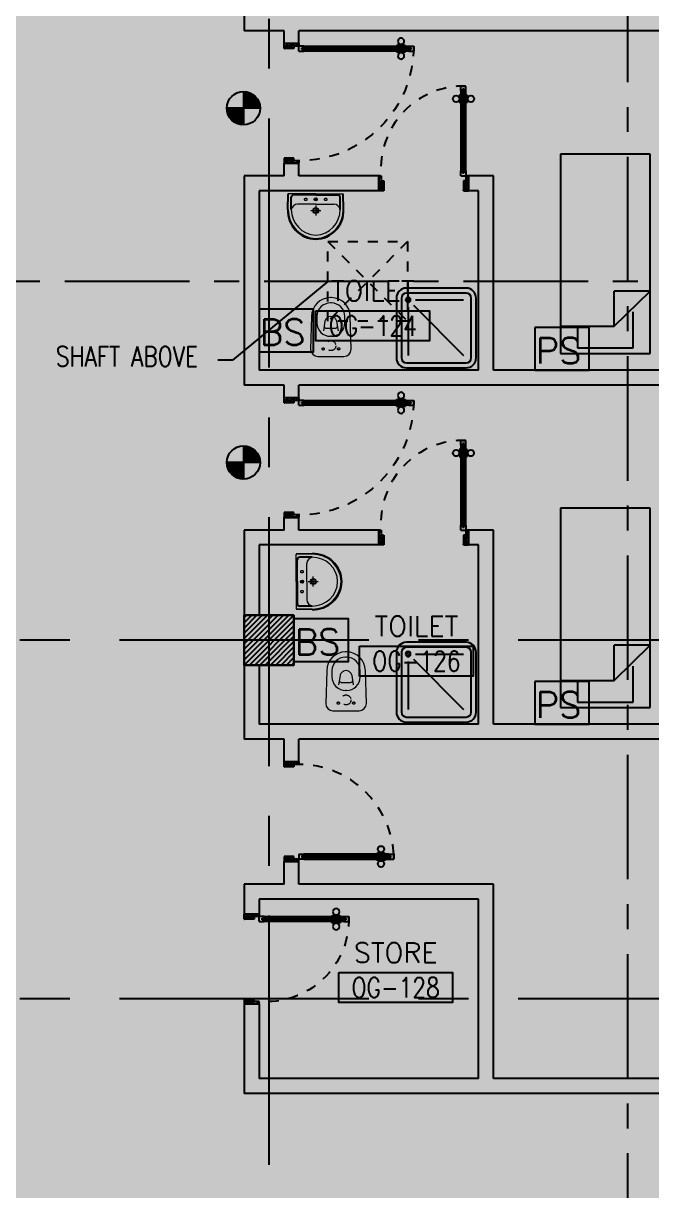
# Model space of a CAD drawing. Extents: x 88852.7 to 88945.7, y 39921.6 to 40001.1.
# Drawn here: x 88925.55 to 88931.85, y 39937.35 to 39949.07 of the extents above; entities that cross this region are included whole.
import ezdxf
from ezdxf.enums import TextEntityAlignment as Align

# ---------------------------------------------------------------- set-up
doc = ezdxf.new("R2010")
doc.units = 0
doc.header["$MEASUREMENT"] = 0
for name, pattern in [('CENTER', [2, 1.25, -0.25, 0.25, -0.25]), ('CENTERX2', [4, 2.5, -0.5, 0.5, -0.5]), ('DASHED', [0.75, 0.5, -0.25]), ('HIDDEN', [0.375, 0.25, -0.125]), ('HIDDEN2', [0.1875, 0.125, -0.0625])]:
    doc.linetypes.add(name, pattern=pattern)
doc.layers.get('0').update_dxf_attribs({"color": 11, "linetype": 'CONTINUOUS'})
for name, color, linetype in [('AXES', 11, 'CENTERX2'), ('AXES1', 11, 'CENTER'), ('COL', 11, 'CONTINUOUS'), ('DOOR', 11, 'CONTINUOUS'), ('E-SYSTEM', 4, 'CONTINUOUS'), ('FIX', 11, 'CONTINUOUS'), ('FUR', 11, 'CONTINUOUS'), ('HAT', 11, 'CONTINUOUS'), ('RM-BOX', 11, 'CONTINUOUS'), ('RM-NAME', 11, 'CONTINUOUS'), ('RM-NO', 11, 'CONTINUOUS'), ('SHAFT', 11, 'CONTINUOUS'), ('WALL', 11, 'CONTINUOUS')]:
    doc.layers.add(name, color=color, linetype=linetype)
doc.styles.add('ROMANS', font='ROMANS.shx', dxfattribs={"width": 0.6})
doc.styles.add('SIMPLEX', font='simplex.shx', dxfattribs={"width": 0.8})
doc.dimstyles.new('DIM7', dxfattribs={"dimtxt": 0.24, "dimasz": 0.08, "dimexe": 0.07, "dimexo": 0.05, "dimgap": 0.07, "dimtad": 1, "dimzin": 0, "dimdsep": 46, "dimtxsty": 'SIMPLEX', "dimblk": 'ARCHTICK', "dimcen": 0.05, "dimdle": 0.05, "dimclrd": 4, "dimclre": 4, "dimclrt": 2, "dimadec": 0, "dimazin": 0, "dimtp": 2, "dimtm": 2, "dimtfac": 0.1142857142857143, "dimtix": 1, "dimtmove": 2, "dimatfit": 3, "dimldrblk": 'DOT', "dimfxl": 0, "dimtolj": 1, "dimtzin": 0, "dimarcsym": 0})

# ---------------------------------------------------------------- blocks, each defined once
blk = doc.blocks.new('LAV1')
at = {"layer": 'FIX', "linetype": 'DASHED', "lineweight": 20, "ltscale": 0.05}
for p, q in [((-0.4694115376332775, 170.0000000142027), (-0.4694115376332775, 269.9999999857973)), ((-0.4694115376332775, 170.0000000142027), (-0.4694115376332775, 269.9999999857973)), ((49.53058844816405, 220), (-50.46941152343061, 220))]:
    blk.add_line(p, q, dxfattribs=at)
at = {"layer": 'FIX', "linetype": 'ByBlock', "ltscale": 0.3}
for p, q in [((-280, 209.9999999994616), (-275, 49.99999999994179)), ((-245, 210.0000000001601), (-245.0071684214636, 84.99999999749707)), ((245, 210.0000000001601), (245.0071684214636, 84.99999999749707)), ((280, 209.9999999994616), (275, 49.99999999994179)), ((0, 59.99999999755528), (-220.159092843387, 59.99999999752617)), ((0, 59.99999999755528), (220.159092843387, 59.99999999752617))]:
    blk.add_line(p, q, dxfattribs=at)
at = {"layer": 'FIX', "linetype": 'Continuous', "lineweight": 20}
for p, q in [((-274.9999999999418, 209.9999999999418), (-275, 49.99999999994179)), ((0, 155), (-181.4175303101365, 155)), ((0, 155), (181.4175303101365, 155)), ((274.9999999999418, 209.9999999999418), (275, 49.99999999994179)), ((0, 50), (-275, 49.99999999994179)), ((0, 50.00000000005821), (-252.4649419615453, 50.00000000005821)), ((0, 50), (275, 49.99999999994179)), ((0, 50.00000000005821), (252.4649419615453, 50.00000000005821))]:
    blk.add_line(p, q, dxfattribs=at)
at = {"layer": 'FIX', "lineweight": 20}
for p, q in [((2.491287887096405e-08, 91.9501576180046), (2.491287887096405e-08, 123.0498423795507)), ((15.61226091068238, 107.4999999987776), (-15.48742383631179, 107.4999999987776))]:
    blk.add_line(p, q, dxfattribs=at)
for centre, radius in [((-0.4694115376332775, 220), 29.5), ((-0.4694115376332775, 220), 22.5), ((2.491287887096405e-08, 107.4999999987776), 15.54984237273808)]:
    blk.add_circle(centre, radius, dxfattribs=at)
at = {"layer": 'FIX', "linetype": 'HIDDEN', "lineweight": 20, "ltscale": 0.05}
for centre in [(-99.99999997508712, 107.4999999987776), (99.99999997508712, 107.4999999987776)]:
    blk.add_circle(centre, 12.43987389819046, dxfattribs=at)
at = {"layer": 'FIX', "linetype": 'ByBlock', "ltscale": 0.3}
for centre, radius, start, end in [((6.861270151246572, 220.0495655717823), 287.0372485949996, 91.37764975247644, 182.006413439361), ((-6.861270151246572, 220.0495655717823), 287.0372485949996, 357.993586560639, 88.62235024752358), ((-220.1367860755417, 84.87070840633532), 24.8707184123799, 179.7021438729012, 269.9486109004399), ((220.1367860755417, 84.87070840633532), 24.8707184123799, 270.0513890995601, 0.2978561270987753)]:
    blk.add_arc(centre, radius, start, end, dxfattribs=at)
at = {"layer": 'FIX', "linetype": 'Continuous', "lineweight": 20}
for centre, radius, start, end in [((8.362960975442547, 216.6826060375752), 283.4417486471838, 91.69879626983797, 181.3509675422777), ((-8.362960975442547, 216.6826060375752), 283.4417486471838, 358.6490324577223, 88.30120373016202), ((7.639794464339502, 212.4520616861846), 252.6502458993284, 91.73280937402431, 180.4884212311979), ((-7.639794464339502, 212.4520616861846), 252.6502458993284, 359.5115787688021, 88.26719062597567), ((-179.1751118609682, 221.8444314090302), 66.882033842421, 190.2005602816864, 268.0786290524953), ((179.1751118609682, 221.8444314090302), 66.882033842421, 271.9213709475048, 349.7994397183136)]:
    blk.add_arc(centre, radius, start, end, dxfattribs=at)
blk = doc.blocks.new('SHR1')
at = {"layer": 'FIX'}
for p, q in [((-195.7106781186449, 195.7106781186521), (-700, 700)), ((-142.6776695296576, 217.6776695296649), (-142.6776695296576, 700)), ((-217.6776695296576, 142.6776695296649), (-700, 142.6776695296649))]:
    blk.add_line(p, q, dxfattribs=at)
for points in [[(-825, 125), (-825, 725, -0.4142135623730951), (-725, 825), (-125, 825, -0.4142135623730951), (-25, 725), (-25, 125, -0.4142135623730951), (-125, 25), (-725, 25, -0.4142135623730951)], [(-775, 125), (-775, 725, -0.414213562373095), (-725, 775), (-125, 775, -0.414213562373095), (-75, 725), (-75, 125, -0.414213562373095), (-125, 75), (-725, 75, -0.414213562373095)]]:
    blk.add_lwpolyline(points, format="xyb", close=True, dxfattribs=at)
for radius in [25, 15]:
    blk.add_circle((-142.6776695296576, 142.6776695296649), radius, dxfattribs=at)
blk = doc.blocks.new('WC1')
at = {"layer": 'FIX', "lineweight": 20}
for p, q in [((-210.0000000029686, 203.8204326368286), (-537.9999999286665, 193.8204326393316)), ((-474.9999999413558, 140.8204326525447), (-537.9999999286665, 140.8204326525447)), ((-137.0000000270957, 0.001240427664015442), (-137.0000000270957, 130.8204326531268)), ((-726.9999998800631, 4.820432680658996), (-726.9999998800631, -4.817951825360069)), ((-673.9999998932763, 4.820432681706734), (-673.9999998932763, -4.817951825360069)), ((-533.6865895071242, 24.24526864886866), (-539.5413532511157, 0.001240431301994249)), ((-539.5413532511157, 0.001240431301994249), (-533.6865895071242, -24.24278778629377)), ((-394.8190632529149, 75.68691823486006), (-490.3663137184049, 60.12952448159922)), ((-338.999999976746, 4.820432680950034), (-338.999999976746, -4.817951826087665)), ((-137.0000000270957, -130.8179517899407), (-137.0000000270957, 0.001240427664015442)), ((-490.3663137184049, -60.12704361174838), (-394.8190632529149, -75.6844373869535)), ((-537.9999999286665, -140.8179517899407), (-474.9999999413558, -140.8179517899407)), ((-537.9999999286665, -193.8179517767567), (-210.0000000029395, -203.8179517742537)), ((-213.1572988978296, -203.8179517742828), (-210.0000000035507, -203.8179517742828))]:
    blk.add_line(p, q, dxfattribs=at)
at = {"layer": 'FIX', "linetype": 'Continuous', "lineweight": 20}
blk.add_line((-420.1086438769998, -47.34975640615448), (-420.4314501879271, 44.6286713128502), dxfattribs=at)
at = {"layer": 'FIX', "linetype": 'HIDDEN2', "lineweight": 20, "ltscale": 0.3}
blk.add_circle((-245, 0), 49.81065704648448, dxfattribs=at)
at = {"layer": 'FIX', "linetype": 'HIDDEN', "lineweight": 20, "ltscale": 0.05}
for centre in [(-213.1572988978296, 77.50124041197705), (-213.1572988978296, -77.49875954940217)]:
    blk.add_circle(centre, 11.63803426258817, dxfattribs=at)
at = {"layer": 'FIX', "lineweight": 20}
for centre, radius, start, end in [((-537.9999999250576, 4.820432684326079), 188.9999999550255, 90.00000000166753, 180.0000000016675), ((-537.9999999255524, 4.820432684820844), 135.999999967722, 90.00000000166753, 180.0000000016675), ((-474.999999944499, 4.820432684820844), 135.999999967722, 359.9999999983325, 89.99999999833247), ((-210.0000000088476, 130.8204326550767), 72.9999999817519, 359.9999999983325, 89.99999999833247), ((-473.0448338629503, -6.857746605353896), 68.15291692588886, 128.9241670934087, 152.846818088903), ((-464.3609761304397, -17.61048578153714), 81.97430560104621, 108.4959527768842, 128.924167104086), ((-537.9999999286665, -4.817951825360069), 188.9999999513875, 180, 270), ((-537.9999999286665, -4.817951825360069), 135.9999999645952, 180, 270), ((-473.0448338628339, 6.860227468045196), 68.15291692606822, 207.1531819110969, 231.0758329065913), ((-464.3609761507541, 17.61296664757538), 81.97430559098913, 231.0758329089363, 251.504047235508), ((-474.9999999413558, -4.817951825360069), 135.9999999645952, 270, 0), ((-210.0000000074942, -130.8179517938843), 72.99999998039857, 270.0000000033351, 2.918171642461503e-09)]:
    blk.add_arc(centre, radius, start, end, dxfattribs=at)
at = {"layer": 'FIX', "linetype": 'Continuous', "lineweight": 20}
for centre, start, end in [((-442.6786698182405, 45.53535193303833), 357.6662144383911, 91.61214824291638), ((-442.3558635072841, -45.58543171666679), 268.3878517570836, 2.333785561608914)]:
    blk.add_arc(centre, 22.26568775101992, start, end, dxfattribs=at)
blk = doc.blocks.new('DOOR100')
at = {"layer": 'DOOR', "color": 0, "linetype": 'ByBlock'}
for p, q in [((-76.05026414147142, 1251.086443322136), (-76.05026414094755, 1301.086443322165)), ((-76.05026414145686, 1301.086443322136), (-26.05026414145686, 1301.086443322136)), ((-26.05026414145686, 1301.086443322136), (-76.05026414145686, 1301.086443322136)), ((-26.05026414147142, 1251.086443322136), (-26.05026414145686, 1301.086443322136)), ((-92.25026414151216, 1206.128900543532), (-92.25026414151216, 1141.328900543544)), ((-83.25026414151216, 1206.128900543532), (-92.25026414151216, 1206.128900543532)), ((-83.25026414151216, 1128.728900543538), (-83.25026414151216, 1218.728900543538)), ((-76.05026414147142, 1218.728900543538), (-83.25026414151216, 1218.728900543538)), ((-83.25026414151216, 1206.128900543532), (-83.25026414151216, 1141.328900543544)), ((-59.05026414145686, 1251.086443322136), (-76.05026414147142, 1251.086443322136)), ((-59.05026414145686, 1251.086443322136), (-59.05026414145686, 1271.086443322136)), ((-43.05026414145686, 1271.086443322136), (-59.05026414145686, 1271.086443322136)), ((-43.05026414144231, 1251.086443322136), (-43.05026414144231, 1271.086443322136)), ((-26.05026414147142, 1251.086443322136), (-43.05026414144231, 1251.086443322136)), ((-26.05026414145686, 1218.728900543538), (-18.85026414141612, 1218.728900543538)), ((-18.85026414141612, 1128.728900543538), (-18.85026414141612, 1218.728900543538)), ((-18.85026414141612, 1206.128900543532), (-18.85026414141612, 1141.328900543544)), ((-18.85026414141612, 1206.128900543532), (-9.850264141416119, 1206.128900543532)), ((-9.850264141416119, 1206.128900543532), (-9.850264141416119, 1141.328900543544)), ((-83.25026414151216, 1141.328900543544), (-92.25026414151216, 1141.328900543544)), ((-76.05026414147142, 1128.728900543538), (-83.25026414151216, 1128.728900543538)), ((-26.05026414145686, 1128.728900543538), (-18.85026414141612, 1128.728900543538)), ((-18.85026414141612, 1141.328900543544), (-9.850264141416119, 1141.328900543544)), ((-1201.050264141173, 0), (-1201.050264141173, 150)), ((-1201.050264141173, 150), (-1176.050264141173, 150)), ((-1201.050264141173, 150), (-1201.050264141173, 0)), ((-1176.050264141173, 150), (-1176.050264141173, 100)), ((-76.0502641411731, 200), (-59.0502641411731, 200)), ((-76.0502641411731, 150), (-76.0502641411731, 200)), ((-76.0502641411731, 150), (-26.0502641411731, 150)), ((-59.0502641411731, 200), (-59.0502641411731, 180)), ((-59.0502641411731, 180), (-43.0502641411731, 180)), ((-43.0502641411731, 200), (-26.0502641411731, 200)), ((-43.0502641411731, 180), (-43.0502641411731, 200)), ((-26.0502641411731, 200), (-26.0502641411731, 150)), ((-1.050264141173102, 150), (-26.0502641411731, 150)), ((-26.0502641411731, 150), (-26.0502641411731, 100)), ((-1.050264141173102, 150), (-1.050264141173102, 0)), ((-1151.050264141173, 0), (-1201.050264141173, 0)), ((-1176.050264141173, 100), (-1151.050264141173, 100)), ((-1151.050264141173, 100), (-1151.050264141173, 0)), ((-51.0502641411731, 100), (-51.0502641411731, 0)), ((-26.0502641411731, 100), (-51.0502641411731, 100)), ((-51.0502641411731, 0), (-1.050264141173102, 0))]:
    blk.add_line(p, q, dxfattribs=at)
at = {"layer": 'DOOR', "linetype": 'ByBlock'}
for p, q in [((-76.05026414147142, 1251.086443322136), (-76.0502641411731, 200)), ((-59.0502641411731, 200), (-59.05026414145686, 1251.086443322136)), ((-43.0502641411731, 200), (-43.05026414144231, 1251.086443322136)), ((-26.0502641411731, 200), (-26.05026414147142, 1251.086443322136))]:
    blk.add_line(p, q, dxfattribs=at)
at = {"layer": 'DOOR', "color": 9, "linetype": 'ByBlock'}
for p, q in [((-1151.050264141173, 0), (-1201.050264141173, 113.7099299924448)), ((-1151.050264141173, 0), (-1201.050264141173, 40.1457343158545)), ((-1151.050264141173, 0), (-1164.407550184667, 100)), ((-51.0502641411731, 0), (-1.050264141173102, 113.7099299924448)), ((-51.0502641411731, 0), (-37.69297809767886, 100)), ((-51.0502641411731, 0), (-1.050264141173102, 40.1457343158545))]:
    blk.add_line(p, q, dxfattribs=at)
at = {"layer": 'DOOR', "color": 0, "linetype": 'ByBlock'}
for centre in [(-124.5812083564306, 1173.728900543538), (22.48068007354595, 1173.728900543538)]:
    blk.add_circle(centre, 32.39999999998526, dxfattribs=at)
at = {"layer": 'DOOR', "linetype": 'HIDDEN', "ltscale": 0.5}
blk.add_arc((-26.83337057878089, 151.8682979160003), 1149.218412220441, 89.96095720661235, 180.0931464649618, dxfattribs=at)
at = {"layer": 'DOOR', "color": 9, "linetype": 'ByBlock'}
for centre, radius, start, end in [((-1151.050264141159, 0), 154.4019578127773, 103.7142292225058, 108.8947114506697), ((-1151.050264141159, 0), 134.4019578127773, 100.7199763547379, 111.8401506071935), ((-51.05026414115855, 0), 134.4019578127773, 68.15984939280652, 79.2800236452621), ((-51.05026414115855, 0), 154.4019578127773, 71.10528854933027, 76.28577077749422), ((-1151.050264141159, 0), 94.40195781277725, 90, 121.9818119669707), ((-1151.050264141159, 0), 74.40195781277725, 90, 132.223573583291), ((-1151.050264141159, 0), 54.40195781277725, 90, 156.7926171080343), ((-1151.050264141159, 0), 34.40195781277725, 90, 180), ((-1151.050264141159, 0), 14.40195781277725, 90, 180), ((-51.05026414115855, 0), 94.40195781277725, 58.01818803302934, 90), ((-51.05026414115855, 0), 74.40195781277725, 47.77642641670901, 90), ((-51.05026414115855, 0), 54.40195781277725, 23.20738289196568, 90), ((-51.05026414115855, 0), 34.40195781277725, 0, 90), ((-51.05026414115855, 0), 14.40195781277725, 0, 90), ((-51.05026414115855, 0), 114.4019578127773, 64.08384188208258, 77.37742587111109)]:
    blk.add_arc(centre, radius, start, end, dxfattribs=at)
blk = doc.blocks.new('AH20A')
at = {"layer": 'FUR'}
for p, q in [((0, 0.5), (0, -0.5)), ((1, 0.5), (0, 0.5)), ((0.1358132048044354, 0.5), (0.1358132048044354, -0.09873155399691314)), ((1, -0.5), (1, 0.5)), ((0.1358132048044354, 0.3112226375378668), (0.02772451273631305, 0.3112226375378668)), ((0.02772451273631305, 0.3112226375378668), (0.02772451273631305, -0.3087128986371681)), ((0.1358132048044354, -0.09873155399691314), (0.312524700537324, -0.5)), ((0.1358132048044354, -0.09873155399691314), (0.312524700537324, -0.09873155399691314)), ((0.312524700537324, -0.5), (0.312524700537324, -0.09873155399691314)), ((0.02772451273631305, -0.3087128986371681), (0.2075707670301199, -0.3087128986371681)), ((0, -0.5), (1, -0.5))]:
    blk.add_line(p, q, dxfattribs=at)
blk = doc.blocks.new('EXH')
at = {"layer": 'SHAFT', "color": 211, "linetype": 'HIDDEN'}
for p, q in [((-399.9999999999709, 400), (400.0000000000291, -400)), ((399.9999999999709, 400), (-399.9999999999709, -400))]:
    blk.add_line(p, q, dxfattribs=at)
blk.add_lwpolyline([(-399.9999999999709, 400), (400.0000000000291, 400), (400.0000000000291, -400), (-399.9999999999709, -400)], close=True, dxfattribs=at)
blk = doc.blocks.new('RM1')
at = {"layer": 'RM-BOX'}
blk.add_lwpolyline([(569.8908462408872, -200), (-569.890846240829, -200), (-569.8908462407999, -500), (569.8908462407999, -500)], close=True, dxfattribs=at)
at = {"layer": 'RM-NAME', "style": 'ROMANS'}
for tag, p in [('ROOMNAME1', (-5.820766091346741e-11, 323.8095238095266)), ('ROOMNAME2', (0, 0))]:
    blk.add_attdef(tag, text='', height=200, dxfattribs=at).set_placement(p, align=Align.MIDDLE)
at = {"layer": 'RM-NO', "style": 'ROMANS', "width": 0.8}
blk.add_attdef('ROOMNO', text='', height=200, dxfattribs=at).set_placement((0, -350), align=Align.MIDDLE)
blk = doc.blocks.new('DOOR90')
at = {"layer": 'DOOR', "linetype": 'ByBlock'}
for p, q in [((0, 0), (-150, 0)), ((-200, -25), (-1000, -25)), ((-200, -42), (-1000, -41.9999999999709)), ((-200, -58), (-1000, -58)), ((-1000, -75), (-200, -75))]:
    blk.add_line(p, q, dxfattribs=at)
at = {"layer": 'DOOR', "color": 0, "linetype": 'ByBlock'}
for p, q in [((-150, 0), (-150, -25)), ((-150, 0), (0, 0)), ((0, -50), (0, 0)), ((-1050, -25), (-1050, -75)), ((-1050, -75), (-1050, -25)), ((-1000, -25), (-1050, -25)), ((-1000, -75), (-1050.000000000029, -74.99999999947613)), ((-1020, -42), (-1020, -58)), ((-1000, -41.9999999999709), (-1020, -41.9999999999709)), ((-1000, -58), (-1020, -58)), ((-1000, -25), (-1000, -41.9999999999709)), ((-1000, -58), (-1000, -75)), ((-967.6424572214019, -25), (-967.6424572214019, -17.79999999995925)), ((-877.6424572214019, -17.79999999995925), (-967.6424572214019, -17.79999999995925)), ((-967.6424572214019, -75), (-967.6424572214019, -82.20000000004075)), ((-877.6424572214019, -82.20000000004075), (-967.6424572214019, -82.20000000004075)), ((-955.042457221396, -17.79999999995925), (-955.042457221396, -8.799999999959255)), ((-955.042457221396, -8.799999999959255), (-890.2424572214077, -8.799999999959255)), ((-955.042457221396, -17.79999999995925), (-890.2424572214077, -17.79999999995925)), ((-955.042457221396, -82.20000000004075), (-955.042457221396, -91.20000000004075)), ((-955.042457221396, -82.20000000004075), (-890.2424572214077, -82.20000000004075)), ((-955.042457221396, -91.20000000004075), (-890.2424572214077, -91.20000000004075)), ((-890.2424572214077, -17.79999999995925), (-890.2424572214077, -8.799999999959255)), ((-890.2424572214077, -82.20000000004075), (-890.2424572214077, -91.20000000004075)), ((-877.6424572214019, -25), (-877.6424572214019, -17.79999999995925)), ((-877.6424572214019, -75), (-877.6424572214019, -82.20000000004075)), ((-200, -42), (-200, -25)), ((-200, -25), (-150, -25)), ((-180, -42), (-200, -42)), ((-200, -75), (-200, -58)), ((-200, -58), (-180, -58)), ((-150, -75), (-200, -75)), ((-180, -58), (-180, -42)), ((-150, -75), (-150, -25)), ((-150, -25), (-100, -25)), ((-100, -25), (-100, -50)), ((-100, -50), (0, -50)), ((-150, -900), (-150, -875)), ((-150, -875), (-100, -875)), ((0, -900), (-150, -900)), ((-150, -900), (0, -900)), ((-100, -850), (0, -850)), ((-100, -875), (-100, -850)), ((0, -850), (0, -900))]:
    blk.add_line(p, q, dxfattribs=at)
at = {"layer": 'DOOR', "color": 9, "linetype": 'ByBlock'}
for p, q in [((0, -50), (-113.7099299924448, 0)), ((0, -50), (-40.1457343158545, 0)), ((0, -50), (-100, -36.64271395650576)), ((0, -850), (-113.7099299924448, -900)), ((0, -850), (-100, -863.3572860434942)), ((0, -850), (-40.1457343158545, -900))]:
    blk.add_line(p, q, dxfattribs=at)
at = {"layer": 'DOOR', "color": 0, "linetype": 'ByBlock'}
for centre in [(-922.6424572214019, 23.53094421501737), (-922.6424572214019, -123.5309442149592)]:
    blk.add_circle(centre, 32.39999999998526, dxfattribs=at)
at = {"layer": 'DOOR', "color": 9, "linetype": 'ByBlock'}
for centre, radius, start, end in [((0, -50), 74.40195781277725, 137.776426416831, 180), ((0, -50), 54.40195781277725, 113.2073828919768, 180), ((0, -50), 154.4019578127773, 161.1052885492919, 166.2857707775487), ((0, -50), 134.4019578127773, 158.1598493930306, 169.2800236451594), ((0, -50), 114.4019578127773, 154.0838418820621, 167.3774258712913), ((0, -50), 94.40195781277725, 148.0181880330829, 180), ((0, -50), 34.40195781277725, 90, 180), ((0, -50), 14.40195781277725, 90, 180), ((0, -850), 154.4019578127773, 193.7142292224513, 198.8947114507081), ((0, -850), 134.4019578127773, 190.7199763548406, 201.8401506069695), ((0, -850), 94.40195781277725, 180, 211.9818119669171), ((0, -850), 74.40195781277725, 180, 222.223573583169), ((0, -850), 54.40195781277725, 180, 246.7926171080232), ((0, -850), 34.40195781277725, 180, 270), ((0, -850), 14.40195781277725, 180, 270)]:
    blk.add_arc(centre, radius, start, end, dxfattribs=at)
at = {"layer": 'DOOR', "linetype": 'HIDDEN', "ltscale": 0.5}
blk.add_arc((-222.2222222220007, -49.99999999976717), 828.155208510499, 178.2701163782035, 275.0030377050298, dxfattribs=at)
blk = doc.blocks.new('*X106')
at = {"color": 0}
for p, q in [((245928.2403198966, 132649.7339738117), (246428.2403198966, 133149.7339738117)), ((245928.5557043091, 132703.0823668131), (246375.2073113076, 133149.7339738117)), ((245928.5557043091, 132756.1153754022), (246322.1743027186, 133149.7339738117)), ((245928.5557043091, 132809.1483839911), (246269.1412941296, 133149.7339738117)), ((245928.5557043091, 132862.1813925801), (246216.1082855406, 133149.7339738117)), ((245928.5557043091, 132915.2144011691), (246163.0752769516, 133149.7339738117)), ((245928.5557043091, 132968.2474097581), (246110.0422683626, 133149.7339738117)), ((245928.5557043091, 133021.2804183471), (246057.0092597737, 133149.7339738117)), ((245928.5557043091, 133074.3134269361), (246003.9762511846, 133149.7339738117)), ((245928.5557043091, 133127.3464355251), (245950.9432425957, 133149.7339738117)), ((245981.2733284856, 132649.7339738117), (246428.555704309, 133097.0163496351)), ((246034.3063370746, 132649.7339738117), (246428.555704309, 133043.9833410461)), ((246087.3393456636, 132649.7339738117), (246428.555704309, 132990.9503324571)), ((246140.3723542526, 132649.7339738117), (246428.555704309, 132937.9173238681)), ((246193.4053628415, 132649.7339738117), (246428.555704309, 132884.8843152791)), ((246246.4383714305, 132649.7339738117), (246428.555704309, 132831.8513066902)), ((246299.4713800195, 132649.7339738117), (246428.555704309, 132778.8182981012)), ((246352.5043886085, 132649.7339738117), (246428.555704309, 132725.7852895122)), ((246405.5373971975, 132649.7339738117), (246428.555704309, 132672.7522809232))]:
    blk.add_line(p, q, dxfattribs=at)
blk = doc.blocks.new('COL50')
at = {"layer": 'COL'}
blk.add_lwpolyline([(-249.9999999999709, 250), (-249.9999999999418, -250), (250, -250), (249.9999999999709, 250)], close=True, dxfattribs=at)
blk = doc.blocks.new('DOOR-10')
at = {"layer": 'DOOR', "color": 0, "linetype": 'ByBlock'}
for p, q in [((-25.69739139656303, 1099.999999999069), (-75.69739139656303, 1099.999999999069)), ((-75.69739139656303, 1099.999999999069), (-25.69739139656303, 1099.999999999069)), ((-75.69739139656303, 1049.999999999069), (-75.69739139603917, 1099.999999999098)), ((-42.69739139656303, 1069.999999999069), (-58.69739139656303, 1069.999999999069)), ((-58.69739139656303, 1049.999999999069), (-58.69739139656303, 1069.999999999069)), ((-42.69739139656303, 1049.999999999069), (-42.69739139656303, 1069.999999999069)), ((-25.69739139656303, 1049.999999999069), (-25.69739139656303, 1099.999999999069)), ((-82.89739139663288, 1005.042457220465), (-91.89739139663288, 1005.042457220465)), ((-91.89739139663288, 1005.042457220465), (-91.89739139663288, 940.2424572204764)), ((-82.89739139663288, 940.2424572204764), (-91.89739139663288, 940.2424572204764)), ((-75.69739139656303, 1017.642457220471), (-82.89739139663288, 1017.642457220471)), ((-82.89739139663288, 927.6424572204705), (-82.89739139663288, 1017.642457220471)), ((-82.89739139663288, 1005.042457220465), (-82.89739139663288, 940.2424572204764)), ((-58.69739139656303, 1049.999999999069), (-75.69739139656303, 1049.999999999069)), ((-25.69739139656303, 1049.999999999069), (-42.69739139656303, 1049.999999999069)), ((-25.69739139656303, 1017.642457220471), (-18.49739139649319, 1017.642457220471)), ((-18.49739139649319, 927.6424572204705), (-18.49739139649319, 1017.642457220471)), ((-18.49739139649319, 1005.042457220465), (-9.497391396493185, 1005.042457220465)), ((-18.49739139649319, 1005.042457220465), (-18.49739139649319, 940.2424572204764)), ((-18.49739139649319, 940.2424572204764), (-9.497391396493185, 940.2424572204764)), ((-9.497391396493185, 1005.042457220465), (-9.497391396493185, 940.2424572204764)), ((-75.69739139656303, 927.6424572204705), (-82.89739139663288, 927.6424572204705)), ((-25.69739139656303, 927.6424572204705), (-18.49739139649319, 927.6424572204705)), ((-1000.697391395341, 0), (-1000.697391395341, 150)), ((-1000.697391395341, 150), (-975.6973913953407, 150)), ((-1000.697391395341, 150), (-1000.697391395341, 0)), ((-975.6973913953407, 150), (-975.6973913953407, 100)), ((-75.69739139534067, 200), (-58.69739139534067, 200)), ((-75.69739139534067, 150), (-75.69739139534067, 200)), ((-75.69739139534067, 150), (-25.69739139534067, 150)), ((-58.69739139534067, 200), (-58.69739139534067, 180)), ((-58.69739139534067, 180), (-42.69739139534067, 180)), ((-42.69739139534067, 200), (-25.69739139534067, 200)), ((-42.69739139534067, 180), (-42.69739139534067, 200)), ((-25.69739139534067, 200), (-25.69739139534067, 150)), ((-0.6973913953406736, 150), (-25.69739139534067, 150)), ((-25.69739139534067, 150), (-25.69739139534067, 100)), ((-950.6973913953407, 0), (-1000.697391395341, 0)), ((-975.6973913953407, 100), (-950.6973913953407, 100)), ((-950.6973913953407, 100), (-950.6973913953407, 0)), ((-50.69739139534067, 100), (-50.69739139534067, 0)), ((-25.69739139534067, 100), (-50.69739139534067, 100)), ((-50.69739139534067, 0), (-0.6973913953406736, 0))]:
    blk.add_line(p, q, dxfattribs=at)
at = {"layer": 'DOOR', "linetype": 'ByBlock'}
for p, q in [((-75.69739139656303, 1049.999999999069), (-75.69739139534067, 200)), ((-58.69739139534067, 200), (-58.69739139656303, 1049.999999999069)), ((-42.69739139534067, 200), (-42.69739139656303, 1049.999999999069)), ((-25.69739139534067, 200), (-25.69739139656303, 1049.999999999069))]:
    blk.add_line(p, q, dxfattribs=at)
at = {"layer": 'DOOR', "color": 9, "linetype": 'ByBlock'}
for p, q in [((-0.6973913953406736, 0), (-0.6973913953406736, 150)), ((-950.6973913953407, 0), (-1000.697391395341, 113.7099299924448)), ((-950.6973913953407, 0), (-1000.697391395341, 40.1457343158545)), ((-950.6973913953407, 0), (-964.0546774388058, 100)), ((-50.69739139534067, 0), (-0.6973913953406736, 113.7099299924448)), ((-50.69739139534067, 0), (-37.34010535187554, 100)), ((-50.69739139534067, 0), (-0.6973913953406736, 40.1457343158545))]:
    blk.add_line(p, q, dxfattribs=at)
at = {"layer": 'DOOR', "color": 0, "linetype": 'ByBlock'}
for centre in [(-124.2283356115222, 972.6424572204705), (22.83355281845434, 972.6424572204705)]:
    blk.add_circle(centre, 32.39999999998526, dxfattribs=at)
at = {"layer": 'DOOR', "linetype": 'HIDDEN', "ltscale": 0.5}
blk.add_arc((-23.39897476031911, 149.138342134087), 952.2988064575108, 93.14815770431052, 179.9481576940245, dxfattribs=at)
at = {"layer": 'DOOR', "color": 9, "linetype": 'ByBlock'}
for centre, radius, start, end in [((-950.6973913953407, 0), 154.4019578127773, 103.7142292212167, 108.8947114515936), ((-950.6973913953407, 0), 134.4019578127773, 100.7199763555959, 111.8401506085482), ((-50.69739139534067, 0), 134.4019578127773, 68.15984939145177, 79.28002364440412), ((-50.69739139534067, 0), 154.4019578127773, 71.10528854840643, 76.28577077878333), ((-950.6973913953407, 0), 94.40195781277725, 90, 121.981811965689), ((-950.6973913953407, 0), 74.40195781277725, 90, 132.2235735847074), ((-950.6973913953407, 0), 54.40195781277725, 90, 156.7926171089788), ((-950.6973913953407, 0), 34.40195781277725, 90, 180), ((-950.6973913953407, 0), 14.40195781277725, 90, 180), ((-50.69739139534067, 0), 94.40195781277725, 58.01818803431096, 90), ((-50.69739139534067, 0), 74.40195781277725, 47.7764264152926, 90), ((-50.69739139534067, 0), 54.40195781277725, 23.20738289102122, 90), ((-50.69739139534067, 0), 34.40195781277725, 0, 90), ((-50.69739139534067, 0), 14.40195781277725, 0, 90), ((-50.69739139534067, 0), 114.4019578127773, 64.0838418833441, 77.3774258719247)]:
    blk.add_arc(centre, radius, start, end, dxfattribs=at)

msp = doc.modelspace()

# ---------------------------------------------------------------- linework, layer by layer
at = {"layer": 'AXES'}
for p, q in [((88928.01025844975, 39921.61526879654), (88928.01025844975, 40000.42794392369)), ((88945.01025844975, 39942.87956244052), (88876.97025844976, 39942.87956244052)), ((88945.01025844975, 39939.27956244052), (88876.97025844976, 39939.27956244052))]:
    msp.add_line(p, q, dxfattribs=at)
at = {"layer": 'AXES1'}
for p, q in [((88931.61025844976, 39928.47956244052), (88931.61025844976, 39987.29956244052)), ((88935.21025844975, 39946.47956244052), (88876.97025844976, 39946.47956244052))]:
    msp.add_line(p, q, dxfattribs=at)
at = {"layer": 'E-SYSTEM', "color": 4}
for p, q in [((88927.75343056685, 39948.38448336983), (88927.75343056685, 39948.05014336372)), ((88927.75343056685, 39948.37233754859), (88927.76516409616, 39948.3840710779)), ((88927.75343056685, 39948.35465987906), (88927.7809700378, 39948.38219935)), ((88927.75343056685, 39948.33698220953), (88927.7955409687, 39948.37909261138)), ((88927.75343056685, 39948.31930454), (88927.80907622512, 39948.37495019826)), ((88927.75343056685, 39948.30162687047), (88927.82170801821, 39948.36990432183)), ((88927.75343056685, 39948.28394920094), (88927.83352702876, 39948.36404566284)), ((88927.75343056685, 39948.26627153141), (88927.8445961104, 39948.35743707495)), ((88927.75343056685, 39948.24859386188), (88927.85495809482, 39948.35012138985)), ((88927.75343056685, 39948.23091619235), (88927.86464036432, 39948.34212598982)), ((88927.75750541082, 39948.21731336677), (88927.87365747175, 39948.33346542772)), ((88927.77518308035, 39948.21731336677), (88927.88201243944, 39948.32414272588)), ((88927.79286074988, 39948.21731336677), (88927.88969702098, 39948.31414963789)), ((88927.8105384194, 39948.21731336677), (88927.89669098055, 39948.30346592793)), ((88927.82821608894, 39948.21731336677), (88927.902960237, 39948.29205751484)), ((88927.84589375847, 39948.21731336677), (88927.90845345143, 39948.27987305972)), ((88927.92060056991, 39948.21731336677), (88927.5862605638, 39948.21731336677)), ((88927.58667285574, 39948.20557983747), (88927.59840638505, 39948.21731336677)), ((88927.58854458363, 39948.18977389584), (88927.61608405458, 39948.21731336677)), ((88927.59165132226, 39948.17520296493), (88927.63376172411, 39948.21731336677)), ((88927.59579373538, 39948.16166770852), (88927.65143939364, 39948.21731336677)), ((88927.60083961181, 39948.14903591542), (88927.66911706317, 39948.21731336677)), ((88927.60669827079, 39948.13721690488), (88927.6867947327, 39948.21731336677)), ((88927.61330685868, 39948.12614782324), (88927.70447240223, 39948.21731336677)), ((88927.62062254379, 39948.11578583881), (88927.72215007176, 39948.21731336677)), ((88927.62861794382, 39948.10610356931), (88927.73982774129, 39948.21731336677)), ((88927.63727850592, 39948.09708646188), (88927.75343056685, 39948.21323852283)), ((88927.64660120776, 39948.08873149419), (88927.75343056685, 39948.1955608533)), ((88927.65659429575, 39948.08104691265), (88927.75343056685, 39948.17788318377)), ((88927.66727800571, 39948.07405295308), (88927.75343056685, 39948.16020551424)), ((88927.863571428, 39948.21731336677), (88927.913096182, 39948.2668381208)), ((88927.88124909753, 39948.21731336677), (88927.91678082357, 39948.25284509283)), ((88927.89892676705, 39948.21731336677), (88927.91934850592, 39948.23773510566)), ((88927.91660443658, 39948.21731336677), (88927.9205539093, 39948.22126283948)), ((88927.6786864188, 39948.06778369664), (88927.75343056685, 39948.14252784471)), ((88927.6908708739, 39948.06229048223), (88927.75343056685, 39948.12485017518)), ((88927.70390581284, 39948.05764775162), (88927.75343056685, 39948.10717250565)), ((88927.71789884083, 39948.05396311009), (88927.75343056685, 39948.08949483612)), ((88927.733008828, 39948.05139542773), (88927.75343056685, 39948.07181716659)), ((88927.74948109416, 39948.05019002435), (88927.75343056685, 39948.05413949706)), ((88927.75343056685, 39944.82948336984), (88927.75343056685, 39944.49514336373)), ((88927.75343056685, 39944.81733754857), (88927.76516409616, 39944.82907107787)), ((88927.75343056685, 39944.79965987904), (88927.7809700378, 39944.82719935)), ((88927.75343056685, 39944.78198220951), (88927.7955409687, 39944.82409261136)), ((88927.75343056685, 39944.76430453998), (88927.80907622512, 39944.81995019827)), ((88927.75343056685, 39944.74662687045), (88927.82170801821, 39944.81490432181)), ((88927.75343056685, 39944.72894920092), (88927.83352702876, 39944.80904566285)), ((88927.75343056685, 39944.71127153139), (88927.8445961104, 39944.80243707496)), ((88927.75343056685, 39944.69359386186), (88927.85495809482, 39944.79512138983)), ((88927.75343056685, 39944.67591619233), (88927.86464036432, 39944.7871259898)), ((88927.75750541082, 39944.66231336678), (88927.87365747175, 39944.77846542773)), ((88927.77518308035, 39944.66231336678), (88927.88201243944, 39944.76914272586)), ((88927.79286074988, 39944.66231336678), (88927.88969702098, 39944.7591496379)), ((88927.92060056991, 39944.66231336678), (88927.5862605638, 39944.66231336678)), ((88927.58667285574, 39944.65057983748), (88927.59840638505, 39944.66231336678)), ((88927.58854458363, 39944.63477389585), (88927.61608405458, 39944.66231336678)), ((88927.59165132226, 39944.62020296494), (88927.63376172411, 39944.66231336678)), ((88927.59579373538, 39944.60666770853), (88927.65143939364, 39944.66231336678)), ((88927.60083961181, 39944.59403591543), (88927.66911706317, 39944.66231336678)), ((88927.60669827079, 39944.58221690486), (88927.6867947327, 39944.66231336678)), ((88927.61330685868, 39944.57114782325), (88927.70447240223, 39944.66231336678)), ((88927.62062254379, 39944.56078583882), (88927.72215007176, 39944.66231336678)), ((88927.62861794382, 39944.55110356931), (88927.73982774129, 39944.66231336678)), ((88927.63727850592, 39944.54208646189), (88927.75343056685, 39944.6582385228)), ((88927.64660120776, 39944.53373149419), (88927.75343056685, 39944.64056085327)), ((88927.8105384194, 39944.66231336678), (88927.89669098055, 39944.74846592791)), ((88927.82821608894, 39944.66231336678), (88927.902960237, 39944.73705751485)), ((88927.84589375847, 39944.66231336678), (88927.90845345143, 39944.72487305973)), ((88927.863571428, 39944.66231336678), (88927.913096182, 39944.71183812078)), ((88927.88124909753, 39944.66231336678), (88927.91678082357, 39944.69784509281)), ((88927.89892676705, 39944.66231336678), (88927.91934850592, 39944.68273510563)), ((88927.91660443658, 39944.66231336678), (88927.9205539093, 39944.66626283949)), ((88927.65659429575, 39944.52604691266), (88927.75343056685, 39944.62288318374)), ((88927.66727800571, 39944.51905295309), (88927.75343056685, 39944.60520551421)), ((88927.6786864188, 39944.51278369665), (88927.75343056685, 39944.58752784468)), ((88927.6908708739, 39944.50729048221), (88927.75343056685, 39944.56985017515)), ((88927.70390581284, 39944.50264775163), (88927.75343056685, 39944.55217250562)), ((88927.71789884083, 39944.49896311007), (88927.75343056685, 39944.53449483609)), ((88927.733008828, 39944.49639542771), (88927.75343056685, 39944.51681716656)), ((88927.74948109416, 39944.49519002435), (88927.75343056685, 39944.49913949703))]:
    msp.add_line(p, q, dxfattribs=at)
for points in [[(88927.91025844976, 39946.20254778057), (88927.91025844976, 39945.77392951214), (88928.455475521, 39945.77392951214), (88928.455475521, 39946.20254778057)], [(88930.67759124366, 39946.01818070625), (88930.67759124366, 39945.58956243782), (88931.2228083149, 39945.58956243782), (88931.2228083149, 39946.01818070625)], [(88928.26025844975, 39943.09387157473), (88928.26025844975, 39942.6652533063), (88928.80547552099, 39942.6652533063), (88928.80547552099, 39943.09387157473)], [(88930.67759124366, 39942.46318070626), (88930.67759124366, 39942.03456243783), (88931.2228083149, 39942.03456243783), (88931.2228083149, 39942.46318070626)]]:
    msp.add_lwpolyline(points, close=True, dxfattribs=at)
for centre in [(88927.75343056685, 39948.21731336677), (88927.75343056685, 39944.66231336678)]:
    msp.add_circle(centre, 0.1671700030578832, dxfattribs=at)
at = {"layer": 'WALL'}
for p, q in [((88927.76025844975, 39949.82956244052), (88927.76025844975, 39948.99456244052)), ((88928.16025844975, 39948.99456244052), (88927.76025844975, 39948.99456244052)), ((88934.96025844975, 39948.99456244052), (88928.31025844975, 39948.99456244052)), ((88928.16025844976, 39947.53956244052), (88927.76025844975, 39947.53956244052)), ((88927.76025844975, 39947.53956244052), (88927.76025844975, 39945.43956244052)), ((88929.11025844976, 39947.53956244052), (88928.31025844975, 39947.53956244052)), ((88930.26025844975, 39947.53956244052), (88930.01025844975, 39947.53956244052)), ((88929.11025844976, 39947.38956244052), (88927.91025844976, 39947.38956244052)), ((88927.91025844976, 39947.38956244052), (88927.91025844976, 39945.58956244052)), ((88930.11025844976, 39947.38956244052), (88930.01025844975, 39947.38956244052)), ((88930.11025844976, 39945.58956244052), (88927.91025844976, 39945.58956244052)), ((88934.96025844975, 39945.58956244052), (88930.26025844975, 39945.58956244052)), ((88928.16025844975, 39945.43956244052), (88927.76025844975, 39945.43956244052)), ((88934.96025844975, 39945.43956244052), (88928.31025844975, 39945.43956244052)), ((88928.16025844976, 39943.98456244052), (88927.76025844975, 39943.98456244052)), ((88927.76025844975, 39943.98456244052), (88927.76025844975, 39941.88456244051)), ((88929.11027495434, 39943.98457346339), (88928.31025844975, 39943.98456244052)), ((88930.26025844975, 39943.98456244052), (88930.01025844975, 39943.98456244052)), ((88929.11027495434, 39943.8345734634), (88927.91025844976, 39943.83456244052)), ((88927.91025844976, 39943.83456244052), (88927.91025844976, 39943.12956244052)), ((88930.11025844976, 39943.83456244052), (88930.01025844975, 39943.83456244052)), ((88927.91025844976, 39942.62956244052), (88927.91025844976, 39942.0345624366)), ((88930.11025844976, 39942.03456244052), (88927.91025844976, 39942.0345624366)), ((88934.96025844975, 39942.03456244052), (88930.26025844975, 39942.03456244052)), ((88928.16025844975, 39941.88456244051), (88927.76025844975, 39941.88456244051)), ((88933.86025844976, 39941.88456244051), (88928.31025844975, 39941.88456244051)), ((88927.76025844975, 39940.42956244052), (88927.76025844975, 39940.12956244052)), ((88928.16025844975, 39940.42956244052), (88927.76025844975, 39940.42956244052)), ((88930.26025844975, 39940.42956244052), (88928.31025844975, 39940.42956244052)), ((88927.91025844975, 39940.27956244052), (88927.91025844975, 39940.12956244052)), ((88930.11025844976, 39940.27956244052), (88927.91025844975, 39940.27956244052)), ((88927.91025844975, 39940.12956244052), (88927.76025844975, 39940.12956244052)), ((88927.91025844975, 39939.22956244052), (88927.76025844975, 39939.22956244052)), ((88927.76025844975, 39939.22956244052), (88927.76025844975, 39938.32956244052)), ((88927.91025844975, 39939.22956244052), (88927.91025844975, 39938.47956244052)), ((88930.11025844976, 39938.47956244052), (88927.91025844975, 39938.47956244052)), ((88934.96025844975, 39938.47956244052), (88930.26025844975, 39938.47956244052)), ((88934.96025844975, 39938.32956244052), (88927.76025844975, 39938.32956244052))]:
    msp.add_line(p, q, dxfattribs=at)
at = {"layer": 'WALL', "linetype": 'ByBlock'}
for p, q in [((88928.16025844976, 39948.86706244051), (88928.16025844975, 39948.99456244052)), ((88928.31025844975, 39948.86706244051), (88928.31025844975, 39948.99456244052)), ((88928.31025844975, 39948.86706244051), (88928.16025844976, 39948.86706244051)), ((88928.16025844976, 39947.53956244052), (88928.16025844976, 39947.66706244052)), ((88928.31025844975, 39947.66706244052), (88928.16025844976, 39947.66706244052)), ((88928.31025844975, 39947.53956244052), (88928.31025844975, 39947.66706244052)), ((88929.11025844976, 39947.38956244052), (88929.11025844976, 39947.53956244052)), ((88930.01025844975, 39947.38956244052), (88930.01025844975, 39947.53956244052)), ((88930.26025844975, 39945.58956244052), (88930.26025844975, 39947.53956244052)), ((88930.11025844976, 39945.58956244052), (88930.11025844976, 39947.38956244052)), ((88928.16025844976, 39945.31206244052), (88928.16025844975, 39945.43956244052)), ((88928.31025844975, 39945.31206244052), (88928.31025844975, 39945.43956244052)), ((88928.31025844975, 39945.31206244052), (88928.16025844976, 39945.31206244052)), ((88928.16025844976, 39943.98456244052), (88928.16025844976, 39944.11206244052)), ((88928.31025844975, 39944.11206244052), (88928.16025844976, 39944.11206244052)), ((88928.31025844975, 39943.98456244052), (88928.31025844975, 39944.11206244052)), ((88929.11027495434, 39943.8345734634), (88929.11027495434, 39943.98457346339)), ((88930.01025844975, 39943.83456244052), (88930.01025844975, 39943.98456244052)), ((88930.26025844975, 39942.03456244052), (88930.26025844975, 39943.98456244052)), ((88930.11025844976, 39942.03456244052), (88930.11025844976, 39943.83456244052)), ((88928.16025844975, 39941.65706244052), (88928.16025844975, 39941.88456244051)), ((88928.31025844975, 39941.65706244052), (88928.31025844975, 39941.88456244051)), ((88928.31025844975, 39941.65706244052), (88928.16025844975, 39941.65706244052)), ((88928.16025844975, 39940.42956244052), (88928.16025844975, 39940.65706244052)), ((88928.31025844975, 39940.65706244052), (88928.16025844975, 39940.65706244052)), ((88928.31025844975, 39940.42956244052), (88928.31025844975, 39940.65706244052)), ((88930.26025844975, 39938.47956244052), (88930.26025844975, 39940.42956244052)), ((88930.11025844976, 39938.47956244052), (88930.11025844976, 39940.27956244052))]:
    msp.add_line(p, q, dxfattribs=at)
at = {"layer": 'WALL', "linetype": 'ByBlock', "ltscale": 0.3}
msp.add_lwpolyline([(88928.26025844975, 39943.12956244052), (88927.76025844975, 39943.12956244052), (88927.76025844975, 39942.62956244052), (88928.26025844975, 39942.62956244052)], close=True, dxfattribs=at)

# ---------------------------------------------------------------- block references
at = {"layer": 'COL', "xscale": -0.001, "yscale": 0.001, "zscale": 0.001}
msp.add_blockref('COL50', (88928.01025844975, 39942.87956244052), dxfattribs=at)
at = {"layer": 'DOOR', "color": 0, "linetype": 'ByBlock', "yscale": 0.001, "zscale": 0.001}
for name, p, xscale, rotation in [('DOOR100', (88928.16025844976, 39948.86706244051), -0.001, 270), ('DOOR90', (88930.01025844975, 39947.38956244052), 0.001, 270), ('DOOR100', (88928.16025844976, 39945.31206244052), -0.001, 270), ('DOOR90', (88930.01027497862, 39943.83456244234), 0.001, 270.0126271188972)]:
    msp.add_blockref(name, p, dxfattribs=dict(at, xscale=xscale, rotation=rotation))
at = {"layer": 'DOOR', "color": 0, "linetype": 'ByBlock', "ltscale": 0.3, "xscale": 0.001, "yscale": 0.001, "zscale": 0.001, "rotation": 270}
msp.add_blockref('DOOR-10', (88928.16025844975, 39940.65636504912), dxfattribs=at)
at = {"layer": 'DOOR', "color": 0, "linetype": 'ByBlock', "xscale": -0.001, "yscale": 0.001, "zscale": 0.001}
msp.add_blockref('DOOR90', (88927.76025844975, 39940.12956244052), dxfattribs=at)
at = {"layer": 'FIX'}
for name, p, xscale, yscale, zscale, rotation in [('AH20A', (88931.38340029711, 39945.75777533856), 2, 0.9, 2, 90), ('SHR1', (88929.26225845124, 39946.43756243603), -0.001, 0.001, 0.001, 270), ('WC1', (88928.6302584514, 39945.58956243624), 0.001, 0.001, 0.001, 270), ('AH20A', (88931.38340029711, 39942.20277533856), 2, 0.9, 2, 90), ('WC1', (88928.78225845138, 39942.03456243713), 0.001, 0.001, 0.001, 270), ('SHR1', (88929.26225845124, 39942.88256243691), -0.001, 0.001, 0.001, 270)]:
    msp.add_blockref(name, p, dxfattribs=dict(at, xscale=xscale, yscale=yscale, zscale=zscale, rotation=rotation))
at = {"layer": 'FIX', "linetype": 'ByBlock', "ltscale": 0.3, "xscale": 0.001, "yscale": 0.001, "zscale": 0.001}
for p, rotation in [((88928.47825845143, 39947.41018136195), 180), ((88928.23325845216, 39943.46656243677), 270)]:
    msp.add_blockref('LAV1', p, dxfattribs=dict(at, rotation=rotation))
at = {"layer": 'HAT', "xscale": 0.001, "yscale": 0.001, "zscale": 0.001}
msp.add_blockref('*X106', (88681.83170274545, 39809.9798284667), dxfattribs=at)
at = {"layer": 'RM-NAME'}
ref = msp.add_blockref('RM1', (88929.05050163834, 39946.38392061845), dxfattribs=dict(at, xscale=-0.001, yscale=0.001, zscale=0.001))
ref.add_attrib('ROOMNO', 'OG-124', dxfattribs={"layer": 'RM-NO', "height": 0.2, "style": 'ROMANS', "width": 0.8}).set_placement((88929.05050163834, 39946.03392061845), align=Align.MIDDLE)
ref.add_attrib('ROOMNAME2', 'TOILET', dxfattribs={"height": 0.2, "style": 'ROMANS'}).set_placement((88929.05050163834, 39946.38392061845), align=Align.MIDDLE)
ref = msp.add_blockref('RM1', (88929.48785050625, 39943.01903860579), dxfattribs=dict(at, xscale=-0.001, yscale=0.001, zscale=0.001))
ref.add_attrib('ROOMNO', 'OG-126', dxfattribs={"layer": 'RM-NO', "height": 0.2, "style": 'ROMANS', "width": 0.8}).set_placement((88929.48785050625, 39942.6690386058), align=Align.MIDDLE)
ref.add_attrib('ROOMNAME2', 'TOILET', dxfattribs={"height": 0.2, "style": 'ROMANS'}).set_placement((88929.48785050625, 39943.01903860579), align=Align.MIDDLE)
ref = msp.add_blockref('RM1', (88929.27991640169, 39939.7428076143), dxfattribs=dict(at, xscale=-0.001, yscale=0.001, zscale=0.001))
ref.add_attrib('ROOMNO', 'OG-128', dxfattribs={"layer": 'RM-NO', "height": 0.2, "style": 'ROMANS', "width": 0.8}).set_placement((88929.27991640169, 39939.3928076143), align=Align.MIDDLE)
ref.add_attrib('ROOMNAME2', 'STORE', dxfattribs={"height": 0.2, "style": 'ROMANS'}).set_placement((88929.27991640169, 39939.7428076143), align=Align.MIDDLE)
at = {"layer": 'SHAFT', "color": 6, "linetype": 'ByBlock', "ltscale": 0.3, "xscale": 0.001, "yscale": 0.001, "zscale": 0.001}
msp.add_blockref('EXH', (88929.00025844976, 39946.47956244052), dxfattribs=at)

# ---------------------------------------------------------------- texts
at = {"layer": 'E-SYSTEM', "color": 4, "style": 'ROMANS'}
for s, p in [('BS', (88927.91752866669, 39945.83931176761)), ('PS', (88930.68486146058, 39945.65494469333)), ('BS', (88928.26752866668, 39942.73063556178)), ('PS', (88930.68486146058, 39942.09994469331))]:
    msp.add_text(s, height=0.26, dxfattribs=at).set_placement(p)
at = {"layer": 'SHAFT', "color": 4, "style": 'ROMANS', "width": 0.8}
msp.add_text('SHAFT ABOVE', height=0.2, dxfattribs=at).set_placement((88926.58365056796, 39945.72669770581), align=Align.MIDDLE)

# ---------------------------------------------------------------- leaders
at = {"layer": 'SHAFT', "color": 6, "linetype": 'ByBlock', "ltscale": 0.3}
msp.add_leader([(88928.60025844975, 39946.47956244052), (88927.64495044645, 39945.68793068991), (88927.49719184605, 39945.68793068991)], dimstyle='DIM7', override={"dimasz": 200, "dimgap": 70, "dimtad": 0}, dxfattribs=at)

doc.saveas('drawing.dxf')
